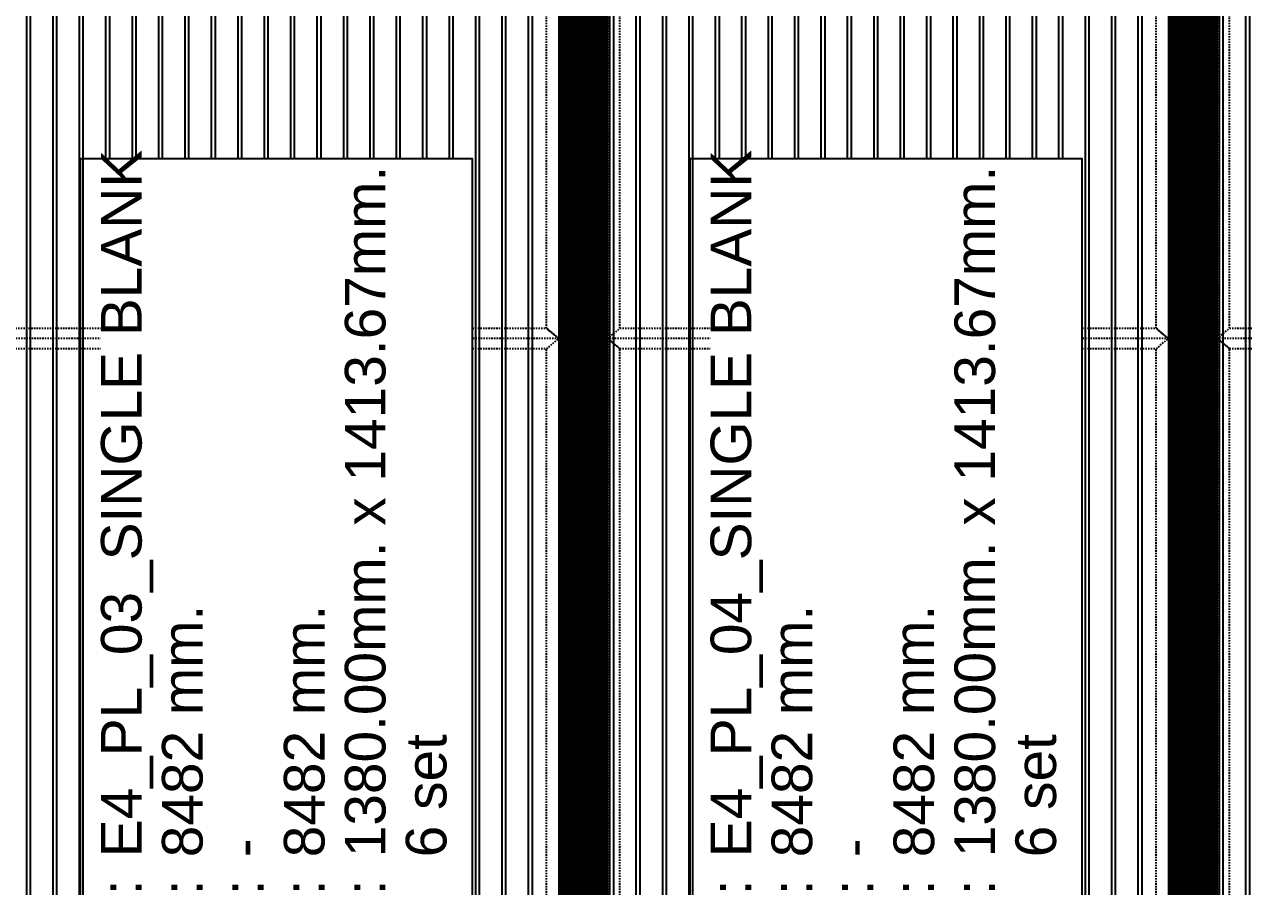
# Model space of a CAD drawing. Header units: millimetres. Extents: x 652937 to 1670132, y 1473552 to 2851037.
# Drawn here: x 821586 to 824586, y 1522765 to 1524885 of the extents above; entities that cross this region are included whole.
import ezdxf
from ezdxf.enums import TextEntityAlignment as Align
from ezdxf.xclip import XClip

# ---------------------------------------------------------------- set-up
doc = ezdxf.new("R2010")
doc.units = ezdxf.units.MM
doc.header["$XCLIPFRAME"] = 0
for name, pattern in [('TA_HL_001.00000', [6.5, 3.55, -2.95]), ('XKITLINE00', [0]), ('XKITLINE02', [4, 2, -2])]:
    doc.linetypes.add(name, pattern=pattern)
doc.layers.add('000 - 0_HIDE_OBJ_FRAMING_DEF_SUB', color=1, linetype='Continuous', plot=False)
doc.layers.add('000 - ESTIMATE_ASPG_WIPEOUT_', color=250, linetype='Continuous', plot=False)
for name, color, linetype in [('000 - 0_SYM_DWG_GRID-BUBBLE_MAIN_COLOR_1', 3, 'Continuous'), ('000 - 0_SYM_DWG_GRIDLINE_MAIN_COLOR_251', 251, 'Continuous'), ('010 - ASPG_EXTR_MAIN_COLOR_2', 2, 'Continuous'), ('010 - ASPG_EXTR_WIPEOUT_', 250, 'Continuous'), ('010 - ASPG_FRAMING_MAIN_COLOR_1', 3, 'Continuous'), ('010 - ASPG_FRAMING_SUB_COLOR_2', 1, 'Continuous'), ('010 - ASPG_FRAMING_SUB_COLOR_3', 251, 'Continuous')]:
    doc.layers.add(name, color=color, linetype=linetype)
for name, color, linetype, true_color, plot in [('000 - ESTIMATE_ASPG_MAIN_COLOR_6', 6, 'Continuous', 0xff00ff, False), ('000 - ESTIMATE_ASPG_TEXT_COLOR_1', 1, 'Continuous', 0xff0000, False), ('000_AREA_ASPG_AREA_HATCH_', 7, 'Continuous', 0xff8700, False), ('000_AREA_ASPG_AREA_MAIN_COLOR_1', 7, 'Continuous', 0xff8700, False)]:
    doc.layers.add(name, color=color, linetype=linetype, true_color=true_color, plot=plot)
for name, color, linetype, lineweight in [('A-230-M_FLOOR', 2, 'Continuous', 25), ('Bolt', 7, 'Continuous', 0), ('Part', 2, 'Continuous', 0)]:
    doc.layers.add(name, color=color, linetype=linetype, lineweight=lineweight)
doc.styles.add('_Arial', font='arial.ttf')
doc.styles.add('Arial', font='arial.ttf')
doc.styles.add('TA', font='', dxfattribs={"height": 4.5})
doc.styles.get('TA').set_extended_font_data('Cordia New')

# ---------------------------------------------------------------- blocks, each defined once
blk = doc.blocks.new('*U6169')
at = {"layer": '000 - 0_SYM_DWG_GRIDLINE_MAIN_COLOR_251', "linetype": 'ByBlock', "ltscale": 5}
blk.add_line((16, 0), (-308.662, 0), dxfattribs=at)
at = {"style": 'TA', "flags": 1}
blk.add_attdef('LOCATION', (6, -6), '', height=4.5, rotation=270, dxfattribs=at)
at = {"layer": '000 - 0_SYM_DWG_GRID-BUBBLE_MAIN_COLOR_1', "style": 'Arial'}
blk.add_attdef('GRID-HEAD', text='', height=4, rotation=90, dxfattribs=at).set_placement((50, 0), align=Align.MIDDLE_CENTER)
blk = doc.blocks.new('W-1-PP18-ST_ENT3_REV02_20260413-044638_PP18_ENT3_ELE2-DIMS-2')
at = {"layer": '000 - 0_SYM_DWG_GRIDLINE_MAIN_COLOR_251', "color": 6, "xscale": 50, "yscale": 50, "zscale": 50, "rotation": 270}
blk.add_blockref('*U6169', (0, 100920), dxfattribs=at)
blk = doc.blocks.new('GM_Louver Grill Vertical Z1 - Z Profile-V141-ENT 3 ELE-4 Sheet')
at = {"layer": '000 - 0_HIDE_OBJ_FRAMING_DEF_SUB'}
blk.add_line((187463.5, 105550), (187463.5, 114870), dxfattribs=at)
blk = doc.blocks.new('E4')
at = {"layer": '000 - 0_HIDE_OBJ_FRAMING_DEF_SUB'}
for points in [[(-1563166.2, 114870), (-1564666.2, 114870), (-1564666.2, 105550), (-1563166.2, 105550)], [(-1563166.2, 114870), (-1561666.2, 114870), (-1561666.2, 105550), (-1563166.2, 105550)], [(-1560166.2, 114870), (-1561666.2, 114870), (-1561666.2, 105550), (-1560166.2, 105550)], [(-1564616.2, 114820), (-1563216.2, 114820), (-1563216.2, 105600), (-1564616.2, 105600)], [(-1563116.2, 114820), (-1561716.2, 114820), (-1561716.2, 105600), (-1563116.2, 105600)], [(-1561616.2, 114820), (-1560216.2, 114820), (-1560216.2, 105600), (-1561616.2, 105600)]]:
    blk.add_lwpolyline(points, close=True, dxfattribs=at)
at = {"layer": '000 - 0_HIDE_OBJ_FRAMING_DEF_SUB', "color": 8}
for p in [(-1751929.7, 0), (-1751854.7, 0), (-1751779.7, 0), (-1751704.7, 0), (-1751629.7, 0), (-1751554.7, 0), (-1751479.7, 0), (-1751404.7, 0), (-1751329.7, 0), (-1751254.7, 0), (-1751179.7, 0), (-1751104.7, 0), (-1751029.7, 0), (-1750954.7, 0), (-1750879.7, 0), (-1750804.7, 0), (-1750729.7, 0), (-1750504.7, 0), (-1750429.7, 0), (-1750354.7, 0), (-1750279.7, 0), (-1750204.7, 0), (-1750129.7, 0), (-1750054.7, 0), (-1749979.7, 0), (-1749904.7, 0), (-1749829.7, 0), (-1749754.7, 0), (-1749679.7, 0), (-1749604.7, 0), (-1749529.7, 0), (-1749454.7, 0), (-1749379.7, 0), (-1749304.7, 0), (-1749229.7, 0), (-1749004.7, 0)]:
    blk.add_blockref('GM_Louver Grill Vertical Z1 - Z Profile-V141-ENT 3 ELE-4 Sheet', p, dxfattribs=at)
blk = doc.blocks.new('*A3459102')
at = {"layer": 'Part', "linetype": 'XKITLINE00', "lineweight": 0}
for p, q in [((616.947211, 135.830227), (616.947209, 135.830227)), ((616.947209, 135.830227), (619.147209, 135.830227)), ((616.947209, 135.730227), (616.947209, 135.830227)), ((616.947211, 135.730227), (616.947209, 135.730227)), ((616.947209, 135.730227), (619.147209, 135.730227)), ((619.147211, 135.830227), (619.147209, 135.830227)), ((619.147209, 135.730227), (619.147209, 135.830227)), ((619.147211, 135.730227), (619.147209, 135.730227))]:
    blk.add_line(p, q, dxfattribs=at)
at = {"layer": 'Part', "linetype": 'XKITLINE02', "lineweight": 0}
for p, q in [((616.947211, 135.830227), (616.947211, 135.730227)), ((619.147209, 135.830227), (619.147211, 135.830227)), ((619.147209, 135.730227), (619.147211, 135.730227)), ((619.147211, 135.830227), (619.147211, 135.730227))]:
    blk.add_line(p, q, dxfattribs=at)
blk = doc.blocks.new('*A3460103')
at = {"layer": 'Part', "linetype": 'XKITLINE02', "lineweight": 0}
for p, q in [((618.12721, 136.430227), (618.077209, 136.430227)), ((618.077209, 136.430227), (618.077209, 135.930227)), ((618.127209, 135.930227), (618.127209, 136.430227)), ((618.077209, 135.830227), (618.67721, 135.830227)), ((618.67721, 135.830227), (618.67721, 135.880227))]:
    blk.add_line(p, q, dxfattribs=at)
at = {"layer": 'Part', "linetype": 'XKITLINE00', "lineweight": 0}
for p, q in [((618.077209, 135.930227), (618.077209, 135.830227)), ((618.127209, 135.930227), (618.127209, 135.880227)), ((618.677209, 135.880227), (618.127209, 135.880227)), ((618.677209, 135.830227), (618.677209, 135.880227))]:
    blk.add_line(p, q, dxfattribs=at)
blk = doc.blocks.new('*A3462105')
at = {"layer": 'Bolt', "linetype": 'XKITLINE02', "lineweight": 0}
for p, q in [((618.07721, 136.200227), (618.01721, 136.200227)), ((618.12721, 136.300227), (618.07721, 136.300227)), ((618.20641, 136.130227), (617.77721, 136.130227)), ((618.07721, 136.060227), (618.01721, 136.060227)), ((618.12721, 135.960227), (618.07721, 135.960227))]:
    blk.add_line(p, q, dxfattribs=at)
blk = doc.blocks.new('*A3463106')
at = {"layer": 'Bolt'}
for points in [[(617.217, 135.83), (617.217, 135.73), (617.077, 135.73), (617.077, 135.83)], [(619.017, 135.83), (619.017, 135.73), (618.877, 135.73), (618.877, 135.83)]]:
    blk.add_hatch(color=256, dxfattribs=at).paths.add_polyline_path(points, flags=17)
at = {"layer": 'Bolt', "linetype": 'XKITLINE00', "lineweight": 0}
for p, q in [((617.077, 135.83), (617.077, 135.73)), ((617.147, 135.83), (617.147, 135.73)), ((617.217, 135.83), (617.217, 135.73)), ((618.877, 135.83), (618.877, 135.73)), ((618.947, 135.83), (618.947, 135.73)), ((619.017, 135.83), (619.017, 135.73))]:
    blk.add_line(p, q, dxfattribs=at)
blk = doc.blocks.new('*A3461104')
at = {"layer": 'Part', "linetype": 'XKITLINE00', "lineweight": 0}
for p, q in [((616.747209, 135.530227), (616.947209, 135.730227)), ((616.947209, 135.730227), (616.947211, 135.730227)), ((619.177211, 135.730227), (616.947209, 135.730227)), ((619.347209, 135.530227), (619.177209, 135.730227))]:
    blk.add_line(p, q, dxfattribs=at)
at = {"layer": 'Part', "linetype": 'XKITLINE02', "lineweight": 0}
for p, q in [((616.747211, 135.530227), (616.947211, 135.730227)), ((619.347211, 135.530227), (619.177211, 135.730227)), ((616.747209, 135.530227), (619.347211, 135.530227))]:
    blk.add_line(p, q, dxfattribs=at)
blk = doc.blocks.new('*A40414565')
at = {"layer": 'Part', "linetype": 'XKITLINE00', "lineweight": 0}
for p, q in [((19.356876, -79.475099), (19.356876, -79.325099)), ((19.356876, -79.325099), (19.386876, -79.325099)), ((19.386876, -79.475099), (19.386876, -79.325099)), ((19.386996, -79.825099), (19.386996, -79.325099)), ((19.356966, -79.825099), (19.356876, -79.475099)), ((19.356876, -79.475099), (19.386876, -79.475099)), ((19.386876, -79.475099), (19.386966, -79.825099)), ((19.356996, -79.825099), (19.356966, -79.825099)), ((19.356966, -79.825099), (19.386996, -79.825099))]:
    blk.add_line(p, q, dxfattribs=at)
at = {"layer": 'Part', "linetype": 'XKITLINE02', "lineweight": 0}
for p, q in [((19.356876, -79.325099), (19.356996, -79.325099)), ((19.356996, -79.325099), (19.356996, -79.825099)), ((19.386876, -79.325099), (19.386996, -79.325099)), ((19.386996, -79.325099), (19.386876, -79.325099))]:
    blk.add_line(p, q, dxfattribs=at)
blk = doc.blocks.new('*A40424566')
at = {"layer": 'Part', "linetype": 'XKITLINE00', "lineweight": 0}
for p, q in [((19.121876, -79.325099), (19.121876, -79.295099)), ((19.621996, -79.325099), (19.121876, -79.325099)), ((19.621876, -79.325099), (19.621876, -79.295099)), ((19.621996, -79.325099), (19.621876, -79.325099)), ((19.621996, -79.295099), (19.621996, -79.325099))]:
    blk.add_line(p, q, dxfattribs=at)
at = {"layer": 'Part', "linetype": 'XKITLINE02', "lineweight": 0}
for p, q in [((19.621996, -79.295099), (19.121876, -79.295099)), ((19.121996, -79.325099), (19.121996, -79.295099)), ((19.621876, -79.295099), (19.621996, -79.295099))]:
    blk.add_line(p, q, dxfattribs=at)
blk = doc.blocks.new('*A40444568')
at = {"layer": 'Bolt'}
for points in [[(19.257, -79.265), (19.257, -79.295), (19.187, -79.295), (19.187, -79.265)], [(19.257, -79.295), (19.257, -79.325), (19.187, -79.325), (19.187, -79.295)], [(19.557, -79.265), (19.557, -79.295), (19.487, -79.295), (19.487, -79.265)], [(19.557, -79.295), (19.557, -79.325), (19.487, -79.325), (19.487, -79.295)]]:
    blk.add_hatch(color=256, dxfattribs=at).paths.add_polyline_path(points, flags=17)
at = {"layer": 'Bolt', "linetype": 'XKITLINE00', "lineweight": 0}
for p, q in [((19.222, -79.365), (19.222, -79.15)), ((19.522, -79.365), (19.522, -79.15)), ((19.187, -79.295), (19.187, -79.265)), ((19.187, -79.325), (19.187, -79.295)), ((19.257, -79.295), (19.257, -79.265)), ((19.257, -79.325), (19.257, -79.295)), ((19.487, -79.295), (19.487, -79.265)), ((19.487, -79.325), (19.487, -79.295)), ((19.557, -79.295), (19.557, -79.265)), ((19.557, -79.325), (19.557, -79.295))]:
    blk.add_line(p, q, dxfattribs=at)
blk = doc.blocks.new('*A40454569')
at = {"layer": 'Part', "linetype": 'XKITLINE00', "lineweight": 0}
for p, q in [((7.497034, -78.970099), (20.997055, -78.970099)), ((7.497034, -78.970099), (7.497034, -79.295099)), ((20.99706, -78.970099), (20.997055, -78.970099)), ((20.997055, -78.970099), (20.997055, -79.295099)), ((20.997145, -78.970099), (20.997139, -78.970099)), ((20.997139, -78.970099), (20.997139, -79.265099)), ((7.497034, -79.295099), (20.997055, -79.295099)), ((20.997145, -79.265099), (20.997145, -79.295099))]:
    blk.add_line(p, q, dxfattribs=at)
at = {"layer": 'Part', "linetype": 'XKITLINE02', "lineweight": 0}
for p, q in [((7.49704, -79.265099), (7.49704, -78.970099)), ((7.497118, -79.265099), (7.497118, -78.970099)), ((7.497124, -79.295099), (7.497124, -78.970099)), ((20.997055, -78.970099), (20.997145, -78.970099)), ((20.99706, -79.265099), (20.99706, -78.970099)), ((20.997145, -78.970099), (20.997145, -79.265099)), ((7.49704, -79.265099), (20.997139, -79.265099)), ((20.997055, -79.295099), (20.997145, -79.295099)), ((20.997055, -79.295099), (20.997145, -79.295099)), ((20.997139, -79.265099), (20.99706, -79.265099))]:
    blk.add_line(p, q, dxfattribs=at)
blk = doc.blocks.new('*A40544578')
at = {"layer": 'Bolt'}
for points in [[(9.007, -79.265), (9.007, -79.295), (8.937, -79.295), (8.937, -79.265)], [(9.007, -79.295), (9.007, -79.325), (8.937, -79.325), (8.937, -79.295)], [(9.307, -79.265), (9.307, -79.295), (9.237, -79.295), (9.237, -79.265)], [(9.307, -79.295), (9.307, -79.325), (9.237, -79.325), (9.237, -79.295)]]:
    blk.add_hatch(color=256, dxfattribs=at).paths.add_polyline_path(points, flags=17)
at = {"layer": 'Bolt', "linetype": 'XKITLINE00', "lineweight": 0}
for p, q in [((8.972, -79.365), (8.972, -79.15)), ((9.272, -79.365), (9.272, -79.15)), ((8.937, -79.295), (8.937, -79.265)), ((8.937, -79.325), (8.937, -79.295)), ((9.007, -79.295), (9.007, -79.265)), ((9.007, -79.325), (9.007, -79.295)), ((9.237, -79.295), (9.237, -79.265)), ((9.237, -79.325), (9.237, -79.295)), ((9.307, -79.295), (9.307, -79.265)), ((9.307, -79.325), (9.307, -79.295))]:
    blk.add_line(p, q, dxfattribs=at)
blk = doc.blocks.new('*A40554579')
at = {"layer": 'Part', "linetype": 'XKITLINE00', "lineweight": 0}
for p, q in [((8.871897, -79.325099), (8.871897, -79.295099)), ((9.372017, -79.325099), (8.871897, -79.325099)), ((9.371897, -79.325099), (9.371897, -79.295099)), ((9.372017, -79.325099), (9.371897, -79.325099)), ((9.372017, -79.295099), (9.372017, -79.325099))]:
    blk.add_line(p, q, dxfattribs=at)
at = {"layer": 'Part', "linetype": 'XKITLINE02', "lineweight": 0}
for p, q in [((9.372017, -79.295099), (8.871897, -79.295099)), ((8.872017, -79.325099), (8.872017, -79.295099)), ((9.371897, -79.295099), (9.372017, -79.295099))]:
    blk.add_line(p, q, dxfattribs=at)
blk = doc.blocks.new('*A40564580')
at = {"layer": 'Part', "linetype": 'XKITLINE00', "lineweight": 0}
for p, q in [((9.106897, -79.475099), (9.106897, -79.325099)), ((9.106897, -79.325099), (9.136897, -79.325099)), ((9.136897, -79.475099), (9.136897, -79.325099)), ((9.137017, -79.825099), (9.137017, -79.325099)), ((9.106987, -79.825099), (9.106897, -79.475099)), ((9.106897, -79.475099), (9.136897, -79.475099)), ((9.136897, -79.475099), (9.136987, -79.825099)), ((9.107017, -79.825099), (9.106987, -79.825099)), ((9.106987, -79.825099), (9.137017, -79.825099))]:
    blk.add_line(p, q, dxfattribs=at)
at = {"layer": 'Part', "linetype": 'XKITLINE02', "lineweight": 0}
for p, q in [((9.106897, -79.325099), (9.107017, -79.325099)), ((9.107017, -79.325099), (9.107017, -79.825099)), ((9.136897, -79.325099), (9.137017, -79.325099)), ((9.137017, -79.325099), (9.136897, -79.325099))]:
    blk.add_line(p, q, dxfattribs=at)
blk = doc.blocks.new('W-1-PP18-ST_ENT3_REV02_20260413-214324_PP18_ENT3_SE_ELE4-1')
at = {"layer": 'A-230-M_FLOOR', "color": 4, "lineweight": 9}
for points in [[(-1085, 102450), (-1085, 114420), (-835, 114420), (-835, 102450)], [(1915, 102450), (1915, 114420), (2165, 114420), (2165, 102450)]]:
    blk.add_lwpolyline(points, dxfattribs=at)
at = {"layer": 'Part', "linetype": 'XKITLINE02', "lineweight": 0}
for p, q in [((-538, 113780), (-538, 110735)), ((-538, 113780), (-538, 110735)), ((-532, 113780), (-532, 110735)), ((-532, 113780), (-532, 110735)), ((1612, 113780), (1612, 110735)), ((1612, 113780), (1612, 110735)), ((1618, 113780), (1618, 110735)), ((1618, 113780), (1618, 110735)), ((-485, 110735), (-485, 110735)), ((-485, 110735), (-485, 110735)), ((1665, 110735), (1665, 110735)), ((1665, 110735), (1665, 110735))]:
    blk.add_line(p, q, dxfattribs=at)
at = {"layer": 'Part', "linetype": 'XKITLINE00', "lineweight": 0}
for points in [[(-485, 110735), (-485, 113780), (-585, 113780), (-585, 110735)], [(1665, 110735), (1665, 113780), (1565, 113780), (1565, 110735)]]:
    blk.add_lwpolyline(points, close=True, dxfattribs=at)
blk.add_blockref('E4', (1563456.2, 0))
at = {"lineweight": 0}
for name, p, xscale, yscale, zscale in [('*A40454569', (-2309.4, 127339), 200, 200, 200), ('*A40554579', (-2359.4, 127339), 200, 200, 200), ('*A40544578', (-2359.4, 127339), 200, 200, 200), ('*A40424566', (-2259.4, 127339), 200, 200, 200), ('*A40444568', (-2259.4, 127339), 200, 200, 200), ('*A40564580', (-2359.4, 127339), 200, 200, 200), ('*A40414565', (-2259.4, 127339), 200, 200, 200), ('*A3462105', (-62339.7, 97142), 100, 100, 100), ('*A3460103', (-62339.7, 97142), 100, 100, 100), ('*A3462105', (-60189.7, 97142), 100, 100, 100), ('*A3460103', (-60189.7, 97142), 100, 100, 100), ('*A3461104', (-62341.2, 97142), 100, 100, 100), ('*A3459102', (-62339.7, 97142), 100, 100, 100), ('*A3463106', (-62339.7, 97142), 100, 100, 100), ('*A3461104', (-60191.2, 97142), 100, 100, 100), ('*A3459102', (-60189.7, 97142), 100, 100, 100), ('*A3463106', (-60189.7, 97142), 100, 100, 100)]:
    blk.add_blockref(name, p, dxfattribs=dict(at, xscale=xscale, yscale=yscale, zscale=zscale))
blk = doc.blocks.new('*A40234547')
at = {"layer": 'Part', "linetype": 'XKITLINE00', "lineweight": 0}
for p, q in [((6.121892, -99.720099), (6.121892, -83.220099)), ((7.371892, -83.220099), (6.121892, -83.220099)), ((7.371892, -99.720099), (7.371892, -83.220099)), ((7.372293, -86.220099), (7.372293, -97.720099)), ((7.371892, -99.720099), (6.121892, -99.720099))]:
    blk.add_line(p, q, dxfattribs=at)
at = {"layer": 'Part', "linetype": 'XKITLINE02', "lineweight": 0}
for p, q in [((6.122293, -99.720099), (6.122293, -83.220099)), ((7.372293, -83.220099), (7.371892, -83.220099)), ((7.372293, -83.220099), (7.372293, -86.220099)), ((7.372293, -97.720099), (7.372293, -99.720099)), ((7.372293, -99.720099), (7.371892, -99.720099))]:
    blk.add_line(p, q, dxfattribs=at)
blk = doc.blocks.new('*A40474571')
at = {"layer": 'Part', "linetype": 'XKITLINE00', "lineweight": 0}
for p, q in [((6.121892, -83.220099), (6.121892, -64.620099)), ((6.121892, -64.620099), (7.371892, -64.620099)), ((7.371892, -83.220099), (7.371892, -64.620099)), ((7.372293, -67.620099), (7.372293, -83.220099)), ((7.371892, -83.220099), (6.121892, -83.220099))]:
    blk.add_line(p, q, dxfattribs=at)
at = {"layer": 'Part', "linetype": 'XKITLINE02', "lineweight": 0}
for p, q in [((6.122293, -83.220099), (6.122293, -64.620099)), ((7.371892, -64.620099), (7.372293, -64.620099)), ((7.371892, -64.620099), (7.372293, -64.620099)), ((7.372293, -64.620099), (7.372293, -67.620099)), ((7.372293, -83.220099), (7.371892, -83.220099)), ((7.371892, -83.220099), (7.372293, -83.220099))]:
    blk.add_line(p, q, dxfattribs=at)
blk = doc.blocks.new('*A40494573')
at = {"layer": 'Part', "linetype": 'XKITLINE00', "lineweight": 0}
for p, q in [((8.872022, -67.820099), (8.87203, -67.820099)), ((8.872022, -67.820099), (8.872022, -71.470099)), ((8.872022, -67.820099), (9.37203, -67.820099)), ((9.372022, -67.820099), (9.372022, -71.470099)), ((9.372115, -67.820099), (9.372115, -71.470099)), ((9.372123, -67.820099), (9.372115, -67.820099)), ((8.872022, -71.825099), (8.872022, -78.970099)), ((9.372022, -71.795099), (9.372022, -78.970099)), ((9.372115, -71.795099), (9.372115, -78.970099)), ((8.872022, -79.325099), (8.872022, -83.020099)), ((9.372022, -79.295099), (9.372022, -83.020099)), ((9.372115, -79.295099), (9.372115, -83.020099)), ((8.872022, -83.020099), (8.87203, -83.020099)), ((8.872022, -83.020099), (9.37203, -83.020099)), ((9.372115, -83.020099), (9.372123, -83.020099))]:
    blk.add_line(p, q, dxfattribs=at)
at = {"layer": 'Part', "linetype": 'XKITLINE02', "lineweight": 0}
for p, q in [((8.87203, -67.820099), (8.87203, -83.020099)), ((8.872115, -83.020099), (8.872115, -67.820099)), ((8.872115, -67.820099), (8.872123, -67.820099)), ((8.872123, -67.820099), (8.872123, -83.020099)), ((9.10703, -67.820099), (9.10703, -83.020099)), ((9.107115, -67.820099), (9.107115, -83.020099)), ((9.13703, -67.820099), (9.13703, -83.020099)), ((9.137115, -67.820099), (9.137115, -83.020099)), ((9.37203, -67.820099), (9.37203, -83.020099)), ((9.37203, -67.820099), (9.372115, -67.820099)), ((9.37203, -67.820099), (9.372123, -67.820099)), ((9.372123, -83.020099), (9.372123, -67.820099)), ((8.872022, -71.470099), (8.872022, -71.825099)), ((9.372022, -71.470099), (9.372022, -71.795099)), ((9.372115, -71.470099), (9.372115, -71.795099)), ((8.872022, -78.970099), (8.872022, -79.325099)), ((9.372022, -78.970099), (9.372022, -79.295099)), ((9.372115, -78.970099), (9.372115, -79.295099)), ((8.872123, -83.020099), (8.872115, -83.020099)), ((9.37203, -83.020099), (9.372115, -83.020099)), ((9.37203, -83.020099), (9.372123, -83.020099))]:
    blk.add_line(p, q, dxfattribs=at)
blk = doc.blocks.new('*A44765000')
at = {"layer": 'Part', "linetype": 'XKITLINE00', "lineweight": 0}
blk.add_line((-7.628107, -83.220099), (44.365166, -83.220099), dxfattribs=at)
blk = doc.blocks.new('*A45255049')
at = {"layer": 'Part', "linetype": 'XKITLINE00', "lineweight": 0}
for p, q in [((19.122001, -67.820099), (19.122009, -67.820099)), ((19.122001, -67.820099), (19.122001, -71.470099)), ((19.122001, -67.820099), (19.622009, -67.820099)), ((19.622001, -67.820099), (19.622001, -71.470099)), ((19.622093, -67.820099), (19.622093, -71.470099)), ((19.622101, -67.820099), (19.622093, -67.820099)), ((19.122001, -71.825099), (19.122001, -78.970099)), ((19.622001, -71.795099), (19.622001, -78.970099)), ((19.622093, -71.795099), (19.622093, -78.970099)), ((19.122001, -79.325099), (19.122001, -83.020099)), ((19.622001, -79.295099), (19.622001, -83.020099)), ((19.622093, -79.295099), (19.622093, -83.020099)), ((19.122001, -83.020099), (19.122009, -83.020099)), ((19.122001, -83.020099), (19.622009, -83.020099)), ((19.622093, -83.020099), (19.622101, -83.020099))]:
    blk.add_line(p, q, dxfattribs=at)
at = {"layer": 'Part', "linetype": 'XKITLINE02', "lineweight": 0}
for p, q in [((19.122009, -67.820099), (19.122009, -83.020099)), ((19.122093, -83.020099), (19.122093, -67.820099)), ((19.122093, -67.820099), (19.122101, -67.820099)), ((19.122101, -67.820099), (19.122101, -83.020099)), ((19.357009, -67.820099), (19.357009, -83.020099)), ((19.357093, -67.820099), (19.357093, -83.020099)), ((19.387009, -67.820099), (19.387009, -83.020099)), ((19.387093, -67.820099), (19.387093, -83.020099)), ((19.622009, -67.820099), (19.622009, -83.020099)), ((19.622009, -67.820099), (19.622093, -67.820099)), ((19.622009, -67.820099), (19.622101, -67.820099)), ((19.622101, -83.020099), (19.622101, -67.820099)), ((19.122001, -71.470099), (19.122001, -71.825099)), ((19.622001, -71.470099), (19.622001, -71.795099)), ((19.622093, -71.470099), (19.622093, -71.795099)), ((19.122001, -78.970099), (19.122001, -79.325099)), ((19.622001, -78.970099), (19.622001, -79.295099)), ((19.622093, -78.970099), (19.622093, -79.295099)), ((19.122101, -83.020099), (19.122093, -83.020099)), ((19.622009, -83.020099), (19.622093, -83.020099)), ((19.622009, -83.020099), (19.622101, -83.020099))]:
    blk.add_line(p, q, dxfattribs=at)
blk = doc.blocks.new('*A45325056')
at = {"layer": 'Part', "linetype": 'XKITLINE02', "lineweight": 0}
for p, q in [((9.107103, -82.770099), (9.082042, -82.770099)), ((9.082042, -82.770099), (9.082042, -83.020099)), ((9.082103, -83.045099), (9.082103, -82.770099)), ((9.107042, -82.770099), (9.107042, -83.020099)), ((9.107103, -82.770099), (9.107103, -83.020099)), ((8.807042, -83.070099), (9.107103, -83.070099)), ((8.807103, -83.045099), (8.807103, -83.070099)), ((9.082042, -83.045099), (9.082103, -83.045099)), ((9.082042, -83.045099), (9.082103, -83.045099))]:
    blk.add_line(p, q, dxfattribs=at)
at = {"layer": 'Part', "linetype": 'XKITLINE00', "lineweight": 0}
for p, q in [((8.807042, -83.045099), (8.807042, -83.070099)), ((8.807042, -83.045099), (9.082042, -83.045099)), ((9.082042, -83.020099), (9.082042, -83.045099)), ((9.107042, -83.020099), (9.107042, -83.070099)), ((9.107103, -83.020099), (9.107103, -83.070099))]:
    blk.add_line(p, q, dxfattribs=at)
blk = doc.blocks.new('*A45335057')
at = {"layer": 'Part', "linetype": 'XKITLINE00', "lineweight": 0}
for p, q in [((8.471997, -83.220099), (8.572017, -83.120099)), ((8.572017, -83.120099), (9.672017, -83.120099)), ((9.672017, -83.120099), (9.771997, -83.220099)), ((9.672128, -83.120099), (9.772148, -83.220099))]:
    blk.add_line(p, q, dxfattribs=at)
at = {"layer": 'Part', "linetype": 'XKITLINE02', "lineweight": 0}
for p, q in [((9.772148, -83.220099), (8.471997, -83.220099)), ((8.572128, -83.120099), (8.472148, -83.220099)), ((8.572017, -83.120099), (8.572128, -83.120099)), ((9.672017, -83.120099), (9.672128, -83.120099)), ((9.672128, -83.120099), (9.672017, -83.120099)), ((9.772148, -83.220099), (9.771997, -83.220099))]:
    blk.add_line(p, q, dxfattribs=at)
blk = doc.blocks.new('*A45345058')
at = {"layer": 'Bolt', "linetype": 'XKITLINE02', "lineweight": 0}
for p, q in [((9.176673, -82.895099), (8.962073, -82.895099)), ((9.107053, -82.930099), (9.082053, -82.930099)), ((9.107092, -82.860099), (9.082092, -82.860099)), ((9.137066, -82.930099), (9.107066, -82.930099)), ((9.13708, -82.860099), (9.10708, -82.860099))]:
    blk.add_line(p, q, dxfattribs=at)
blk = doc.blocks.new('*A45355059')
at = {"layer": 'Bolt'}
for points in [[(8.687, -83.12), (8.687, -83.07), (8.757, -83.07), (8.757, -83.12)], [(9.487, -83.12), (9.487, -83.07), (9.557, -83.07), (9.557, -83.12)]]:
    blk.add_hatch(color=256, dxfattribs=at).paths.add_polyline_path(points, flags=17)
at = {"layer": 'Bolt', "linetype": 'XKITLINE00', "lineweight": 0}
for p, q in [((8.687, -83.12), (8.687, -83.07)), ((8.722, -83.12), (8.722, -83.07)), ((8.757, -83.12), (8.757, -83.07)), ((9.487, -83.12), (9.487, -83.07)), ((9.522, -83.12), (9.522, -83.07)), ((9.557, -83.12), (9.557, -83.07))]:
    blk.add_line(p, q, dxfattribs=at)
blk = doc.blocks.new('*A46075131')
at = {"layer": 'Bolt'}
for points in [[(18.937, -83.12), (18.937, -83.07), (19.007, -83.07), (19.007, -83.12)], [(19.737, -83.12), (19.737, -83.07), (19.807, -83.07), (19.807, -83.12)]]:
    blk.add_hatch(color=256, dxfattribs=at).paths.add_polyline_path(points, flags=17)
at = {"layer": 'Bolt', "linetype": 'XKITLINE00', "lineweight": 0}
for p, q in [((18.937, -83.12), (18.937, -83.07)), ((18.972, -83.12), (18.972, -83.07)), ((19.007, -83.12), (19.007, -83.07)), ((19.737, -83.12), (19.737, -83.07)), ((19.772, -83.12), (19.772, -83.07)), ((19.807, -83.12), (19.807, -83.07))]:
    blk.add_line(p, q, dxfattribs=at)
blk = doc.blocks.new('*A46085132')
at = {"layer": 'Bolt', "linetype": 'XKITLINE02', "lineweight": 0}
for p, q in [((19.426651, -82.895099), (19.212051, -82.895099)), ((19.357031, -82.930099), (19.332031, -82.930099)), ((19.35707, -82.860099), (19.33207, -82.860099)), ((19.387044, -82.930099), (19.357044, -82.930099)), ((19.387058, -82.860099), (19.357058, -82.860099))]:
    blk.add_line(p, q, dxfattribs=at)
blk = doc.blocks.new('*A46095133')
at = {"layer": 'Part', "linetype": 'XKITLINE00', "lineweight": 0}
for p, q in [((18.721976, -83.220099), (18.821996, -83.120099)), ((18.821996, -83.120099), (19.921996, -83.120099)), ((19.921996, -83.120099), (20.021976, -83.220099)), ((19.922106, -83.120099), (20.022126, -83.220099))]:
    blk.add_line(p, q, dxfattribs=at)
at = {"layer": 'Part', "linetype": 'XKITLINE02', "lineweight": 0}
for p, q in [((20.022126, -83.220099), (18.721976, -83.220099)), ((18.822106, -83.120099), (18.722126, -83.220099)), ((18.821996, -83.120099), (18.822106, -83.120099)), ((19.921996, -83.120099), (19.922106, -83.120099)), ((19.922106, -83.120099), (19.921996, -83.120099)), ((20.022126, -83.220099), (20.021976, -83.220099))]:
    blk.add_line(p, q, dxfattribs=at)
blk = doc.blocks.new('*A46105134')
at = {"layer": 'Part', "linetype": 'XKITLINE02', "lineweight": 0}
for p, q in [((19.357081, -82.770099), (19.332021, -82.770099)), ((19.332021, -82.770099), (19.332021, -83.020099)), ((19.332081, -83.045099), (19.332081, -82.770099)), ((19.357021, -82.770099), (19.357021, -83.020099)), ((19.357081, -82.770099), (19.357081, -83.020099)), ((19.057021, -83.070099), (19.357081, -83.070099)), ((19.057081, -83.045099), (19.057081, -83.070099)), ((19.332021, -83.045099), (19.332081, -83.045099)), ((19.332021, -83.045099), (19.332081, -83.045099))]:
    blk.add_line(p, q, dxfattribs=at)
at = {"layer": 'Part', "linetype": 'XKITLINE00', "lineweight": 0}
for p, q in [((19.057021, -83.045099), (19.057021, -83.070099)), ((19.057021, -83.045099), (19.332021, -83.045099)), ((19.332021, -83.020099), (19.332021, -83.045099)), ((19.357021, -83.020099), (19.357021, -83.070099)), ((19.357081, -83.020099), (19.357081, -83.070099))]:
    blk.add_line(p, q, dxfattribs=at)
blk = doc.blocks.new('*A46115135')
at = {"layer": 'Part', "linetype": 'XKITLINE00', "lineweight": 0}
for p, q in [((18.821996, -83.070099), (19.922106, -83.070099)), ((18.821996, -83.120099), (18.821996, -83.070099)), ((19.921996, -83.120099), (19.921996, -83.070099)), ((19.922106, -83.070099), (19.922106, -83.120099)), ((19.921996, -83.120099), (18.821996, -83.120099))]:
    blk.add_line(p, q, dxfattribs=at)
at = {"layer": 'Part', "linetype": 'XKITLINE02', "lineweight": 0}
for p, q in [((18.822106, -83.120099), (18.822106, -83.070099)), ((19.922106, -83.120099), (19.921996, -83.120099)), ((19.922106, -83.120099), (19.921996, -83.120099))]:
    blk.add_line(p, q, dxfattribs=at)
blk = doc.blocks.new('*A46325156')
at = {"layer": 'Part', "linetype": 'XKITLINE00', "lineweight": 0}
for p, q in [((8.572017, -83.070099), (9.672128, -83.070099)), ((8.572017, -83.120099), (8.572017, -83.070099)), ((9.672017, -83.120099), (9.672017, -83.070099)), ((9.672128, -83.070099), (9.672128, -83.120099)), ((9.672017, -83.120099), (8.572017, -83.120099))]:
    blk.add_line(p, q, dxfattribs=at)
at = {"layer": 'Part', "linetype": 'XKITLINE02', "lineweight": 0}
for p, q in [((8.572128, -83.120099), (8.572128, -83.070099)), ((9.672128, -83.120099), (9.672017, -83.120099)), ((9.672128, -83.120099), (9.672017, -83.120099))]:
    blk.add_line(p, q, dxfattribs=at)
blk = doc.blocks.new('W-1-PP18-ST_ENT3_REV02_20260413-214457_PP18_ENT3_SE_ELE4-2')
at = {"lineweight": 0, "xscale": 200, "yscale": 200, "zscale": 200}
for name in ['*A40474571', '*A40494573', '*A45255049', '*A40454569', '*A40544578', '*A40444568', '*A40554579', '*A40424566', '*A40564580', '*A40414565', '*A45325056', '*A45345058', '*A46105134', '*A46085132', '*A45335057', '*A46325156', '*A45355059', '*A46095133', '*A46115135', '*A46075131', '*A44765000', '*A40234547']:
    blk.add_blockref(name, (-2309.3778, 127344.0198), dxfattribs=at)
blk = doc.blocks.new('*U6720')
blk.add_wipeout([(50, 0), (1450, 0), (1450, 8482), (50, 8482)]).dxf.layer = '010 - ASPG_EXTR_WIPEOUT_'
at = {"layer": '010 - ASPG_EXTR_MAIN_COLOR_2'}
for points in [[(129.8, 0), (140, 0), (140, 8482), (129.8, 8482)], [(194.8, 0), (205, 0), (205, 8482), (194.8, 8482)], [(259.8, 0), (270, 0), (270, 8482), (259.8, 8482)], [(324.8, 0), (335, 0), (335, 8482), (324.8, 8482)], [(389.8, 0), (400, 0), (400, 8482), (389.8, 8482)], [(454.8, 0), (465, 0), (465, 8482), (454.8, 8482)], [(519.8, 0), (530, 0), (530, 8482), (519.8, 8482)], [(584.8, 0), (595, 0), (595, 8482), (584.8, 8482)], [(649.8, 0), (660, 0), (660, 8482), (649.8, 8482)], [(714.8, 0), (725, 0), (725, 8482), (714.8, 8482)], [(779.8, 0), (790, 0), (790, 8482), (779.8, 8482)], [(844.8, 0), (855, 0), (855, 8482), (844.8, 8482)], [(909.8, 0), (920, 0), (920, 8482), (909.8, 8482)], [(974.8, 0), (985, 0), (985, 8482), (974.8, 8482)], [(1039.8, 0), (1050, 0), (1050, 8482), (1039.8, 8482)], [(1104.8, 0), (1115, 0), (1115, 8482), (1104.8, 8482)], [(1169.8, 0), (1180, 0), (1180, 8482), (1169.8, 8482)], [(1234.8, 0), (1245, 0), (1245, 8482), (1234.8, 8482)], [(1299.8, 0), (1310, 0), (1310, 8482), (1299.8, 8482)], [(1364.8, 0), (1375, 0), (1375, 8482), (1364.8, 8482)]]:
    blk.add_lwpolyline(points, close=True, dxfattribs=at)
at = {"layer": '010 - ASPG_FRAMING_SUB_COLOR_2'}
blk.add_lwpolyline([(50, 0), (1450, 0), (1450, 8482), (50, 8482)], close=True, dxfattribs=at)
for points in [[(-50, 0), (50, 0), (50, 8482), (-50, 8482)], [(1450, 0), (1550, 0), (1550, 8482), (1450, 8482)]]:
    blk.add_wipeout(points).dxf.layer = '010 - ASPG_EXTR_WIPEOUT_'
at = {"layer": '010 - ASPG_EXTR_MAIN_COLOR_2'}
blk.add_lwpolyline([(64.8, 0), (75, 0), (75, 8482), (64.8, 8482)], close=True, dxfattribs=at)
at = {"layer": '010 - ASPG_FRAMING_MAIN_COLOR_1'}
for points in [[(-50, 0), (-40, 0), (-40, 8482), (-50, 8482)], [(40, 0), (50, 0), (50, 8482), (40, 8482)], [(1450, 0), (1460, 0), (1460, 8482), (1450, 8482)], [(1540, 0), (1550, 0), (1550, 8482), (1540, 8482)]]:
    blk.add_lwpolyline(points, close=True, dxfattribs=at)
at = {"layer": '010 - ASPG_FRAMING_SUB_COLOR_2'}
for points in [[(-50, 0), (50, 0), (50, 8482), (-50, 8482)], [(1450, 0), (1550, 0), (1550, 8482), (1450, 8482)]]:
    blk.add_lwpolyline(points, close=True, dxfattribs=at)
blk = doc.blocks.new('*U8802')
at = {"layer": '010 - ASPG_FRAMING_SUB_COLOR_3', "linetype": 'ByBlock'}
for points in [[(0, 0), (0, 1380), (25, 1350), (25, 30), (0, 0)], [(1413.7, 1380), (0, 1380), (25, 1350), (1388.7, 1350)], [(1413.7, 0), (1413.7, 1380), (1388.7, 1350), (1388.7, 30), (1413.7, 0)], [(25, 30), (1388.7, 30), (1413.7, 0), (0, 0), (25, 30)]]:
    blk.add_lwpolyline(points, close=True, dxfattribs=at)
blk = doc.blocks.new('A$Cd3cf6656')
blk.add_wipeout([(-964.7, -457.4), (1855.6, -457.4), (1855.6, 457.4), (-964.7, 457.4)]).dxf.layer = '000 - ESTIMATE_ASPG_WIPEOUT_'
at = {"layer": '000 - ESTIMATE_ASPG_MAIN_COLOR_6'}
blk.add_lwpolyline([(-964.7, -457.4), (1855.6, -457.4), (1855.6, 507.4), (-964.7, 507.4)], close=True, dxfattribs=at)
at = {"layer": '000 - ESTIMATE_ASPG_TEXT_COLOR_1', "style": '_Arial'}
for s, p in [('LV TYPE', (-914.7, 356.5)), (':', (45, 356.5)), ('LV SINGLE-H', (-914.7, 206.5)), (':', (45, 206.5)), ('LV DOUBLE-H', (-914.7, 56.5)), (':', (45, 56.5)), ('VV_TRIM', (-914.7, -93.5)), (':', (45, -93.5)), ('F W x H x set', (-914.7, -243.5)), (':', (45, -243.5))]:
    blk.add_text(s, height=100, dxfattribs=at).set_placement(p)
for tag, p in [('LV_TYPE_VAL', (138.1, 356.5)), ('LV_SIN-H_VAL', (138.1, 206.5)), ('LV_DOU-H_VAL', (138.1, 56.5)), ('V-TRIM_VAL', (138.1, -93.5)), ('FRAME_VAL', (138.1, -243.5)), ('FRAME_SET', (138.1, -393.5))]:
    blk.add_attdef(tag, p, '', height=100, dxfattribs=at)
blk = doc.blocks.new('*U8821')
at = {"layer": '000_AREA_ASPG_AREA_HATCH_', "transparency": 33554539}
h = blk.add_hatch(dxfattribs=at)
h.set_pattern_fill('ANSI31', color=256)
h.set_pattern_definition([(45, (-24.4354, 8456.1105), (-2.245064, 2.245064), [])])
h.paths.add_polyline_path([(-60, 0), (60, 0), (60, 8482), (-60, 8482)])
at = {"layer": '000_AREA_ASPG_AREA_MAIN_COLOR_1'}
blk.add_lwpolyline([(-60, 0), (60, 0), (60, 8482), (-60, 8482)], close=True, dxfattribs=at)

msp = doc.modelspace()

# ---------------------------------------------------------------- block references
at = {"color": 6}
msp.add_blockref('W-1-PP18-ST_ENT3_REV02_20260413-044638_PP18_ENT3_ELE2-DIMS-2', (822670.5264, 1412070.4203), dxfattribs=at)

# ---------------------------------------------------------------- next in the draw order: block references
ref = msp.add_blockref('W-1-PP18-ST_ENT3_REV02_20260413-214324_PP18_ENT3_SE_ELE4-1', (822670.5264, 1412070.4203), dxfattribs=at)
XClip(ref).set_block_clipping_path([(-8921.6742467015, 100922), (26429.9241350386, 117178.2602934372)])

# ---------------------------------------------------------------- next in the draw order: block references
ref = msp.add_blockref('W-1-PP18-ST_ENT3_REV02_20260413-214457_PP18_ENT3_SE_ELE4-2', (822670.5264, 1412070.4203), dxfattribs=at)
XClip(ref).set_block_clipping_path([(-8921.6742467015, 100922), (26429.9241350386, 117178.2602934372)])

# ---------------------------------------------------------------- next in the draw order: block references
msp.add_blockref('*U6720', (824460.5264, 1518458.4203))

# ---------------------------------------------------------------- next in the draw order: block references
msp.add_blockref('*U6720', (822960.5264, 1518458.4203))

# ---------------------------------------------------------------- next in the draw order: block references
for name, p in [('*U6720', (821460.5264, 1518458.4203)), ('*U8821', (824460.5264, 1518458.4203))]:
    msp.add_blockref(name, p)
at = {"linetype": 'TA_HL_001.00000', "rotation": 90}
for p in [(825900.5264, 1524113.087), (825900.5264, 1522699.4203)]:
    msp.add_blockref('*U8802', p, dxfattribs=at)

# ---------------------------------------------------------------- next in the draw order: block references
msp.add_blockref('*U8821', (822960.5264, 1518458.4203))
for p in [(822900.5264, 1524113.087), (824400.5264, 1524113.087), (822900.5264, 1522699.4203), (824400.5264, 1522699.4203)]:
    msp.add_blockref('*U8802', p, dxfattribs=at)

# ---------------------------------------------------------------- next in the draw order: block references
at = {"rotation": 90}
for p, values in [((822230.5264, 1522699.4203), {'LV_TYPE_VAL': 'E4_PL_03_SINGLE BLANK', 'LV_SIN-H_VAL': '8482 mm. ', 'LV_DOU-H_VAL': '-', 'V-TRIM_VAL': '8482 mm.', 'FRAME_VAL': '1380.00mm. x 1413.67mm.', 'FRAME_SET': '6 set'}), ((823730.5264, 1522699.4203), {'LV_TYPE_VAL': 'E4_PL_04_SINGLE BLANK', 'LV_SIN-H_VAL': '8482 mm. ', 'LV_DOU-H_VAL': '-', 'V-TRIM_VAL': '8482 mm.', 'FRAME_VAL': '1380.00mm. x 1413.67mm.', 'FRAME_SET': '6 set'})]:
    msp.add_blockref('A$Cd3cf6656', p, dxfattribs=at).add_auto_attribs(values)

doc.saveas('drawing.dxf')
